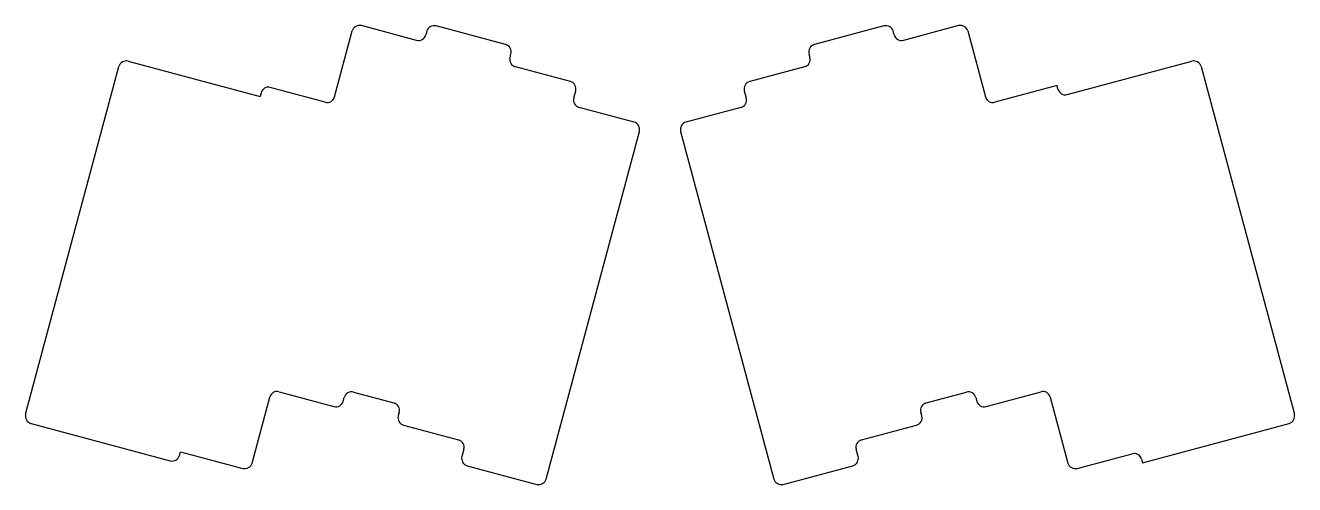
# Model space of a CAD drawing. Header units: millimetres. Extents: x 31 to 366, y -244 to -123.
import ezdxf

# ---------------------------------------------------------------- set-up
doc = ezdxf.new("R2010")
doc.units = ezdxf.units.MM

msp = doc.modelspace()

# ---------------------------------------------------------------- linework, layer by layer
at = {"linetype": 'CONTINUOUS'}
for p, q in [((134.32, -126.58), (119.83, -122.69)), ((157.83, -127.7), (139.47, -122.78)), ((257.59, -122.78), (239.24, -127.7)), ((277.24, -122.69), (262.75, -126.58)), ((112.72, -141.5), (117.38, -124.11)), ((137.02, -124.2), (136.77, -125.16)), ((260.3, -125.16), (260.04, -124.2)), ((279.69, -124.11), (284.35, -141.5)), ((158.98, -131.12), (159.24, -130.15)), ((237.82, -130.15), (238.08, -131.12)), ((31.26, -225.27), (55.85, -133.5)), ((58.3, -132.09), (93.07, -141.41)), ((174.89, -137.45), (160.4, -133.56)), ((236.67, -133.56), (222.18, -137.45)), ((305.92, -140.89), (338.77, -132.09)), ((341.21, -133.5), (365.8, -225.27)), ((93.33, -140.44), (93.07, -141.41)), ((110.27, -142.91), (95.78, -139.03)), ((175.78, -141.83), (176.3, -139.9)), ((220.76, -139.9), (221.28, -141.83)), ((303.22, -138.51), (286.79, -142.91)), ((303.47, -139.48), (303.22, -138.51)), ((191.68, -148.16), (177.2, -144.28)), ((219.87, -144.28), (205.38, -148.16)), ((168.51, -242.37), (193.1, -150.61)), ((203.97, -150.61), (228.55, -242.37)), ((90.96, -238.16), (95.62, -220.77)), ((98.07, -219.36), (112.56, -223.24)), ((115.01, -221.82), (115.27, -220.86)), ((117.71, -219.44), (128.34, -222.29)), ((268.72, -222.29), (279.35, -219.44)), ((281.8, -220.86), (282.06, -221.82)), ((284.51, -223.24), (299, -219.36)), ((301.45, -220.77), (306.1, -238.16)), ((129.75, -224.74), (129.5, -225.71)), ((267.57, -225.71), (267.31, -224.74)), ((32.68, -227.72), (69.38, -237.55)), ((130.91, -228.16), (145.4, -232.04)), ((251.67, -232.04), (266.15, -228.16)), ((325.75, -238.07), (364.39, -227.72)), ((71.83, -236.14), (72.09, -235.17)), ((72.09, -235.17), (88.51, -239.57)), ((146.81, -234.49), (146.29, -236.42)), ((250.77, -236.42), (250.25, -234.49)), ((308.55, -239.57), (323.04, -235.69)), ((325.49, -237.1), (325.75, -238.07)), ((147.71, -238.87), (166.06, -243.79)), ((231, -243.79), (249.36, -238.87))]:
    msp.add_line(p, q, dxfattribs=at)
for centre, start, end in [((119.31, -124.63), 75, 165), ((138.96, -124.71), 75, 165), ((258.11, -124.71), 15, 105), ((277.75, -124.63), 15, 105), ((134.83, -124.64), 255, 345), ((262.23, -124.64), 195, 285), ((157.31, -129.63), 345, 75), ((239.76, -129.63), 105, 195), ((57.78, -134.02), 75, 165), ((160.91, -131.63), 165, 255), ((236.15, -131.63), 285, 15), ((339.28, -134.02), 15, 105), ((95.26, -140.96), 75, 165), ((174.37, -139.38), 345, 75), ((222.7, -139.38), 105, 195), ((305.41, -138.96), 195, 285), ((110.79, -140.98), 255, 345), ((177.71, -142.35), 165, 255), ((219.35, -142.35), 285, 15), ((286.28, -140.98), 195, 285), ((191.17, -150.09), 345, 75), ((205.9, -150.09), 105, 195), ((97.55, -221.29), 75, 165), ((117.2, -221.38), 75, 165), ((279.87, -221.38), 15, 105), ((299.51, -221.29), 15, 105), ((113.07, -221.31), 255, 345), ((127.82, -224.22), 345, 75), ((269.24, -224.22), 105, 195), ((283.99, -221.31), 195, 285), ((33.19, -225.78), 165, 255), ((131.43, -226.22), 165, 255), ((265.64, -226.22), 285, 15), ((363.87, -225.78), 285, 15), ((144.88, -233.97), 345, 75), ((252.18, -233.97), 105, 195), ((69.9, -235.62), 255, 345), ((148.23, -236.94), 165, 255), ((248.84, -236.94), 285, 15), ((323.56, -237.62), 15, 105), ((89.03, -237.64), 255, 345), ((308.04, -237.64), 195, 285), ((166.58, -241.85), 255, 345), ((230.48, -241.85), 195, 285)]:
    msp.add_arc(centre, 2, start, end, dxfattribs=at)

doc.saveas('drawing.dxf')
